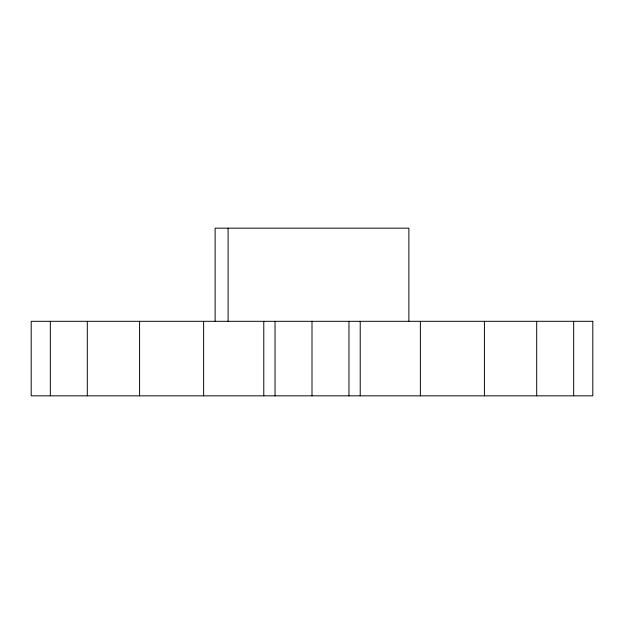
<?xml version="1.0" encoding="UTF-8"?>
<svg xmlns="http://www.w3.org/2000/svg" width="624" height="624" viewBox="0 0 624 624"><rect width="100%" height="100%" fill="white"/><g stroke="black" fill="none" stroke-linecap="round" stroke-linejoin="round"><path stroke-width="0.94" d="M573.667 321.313L573.667 395.834M536.695 321.313L536.695 395.834M484.419 321.313L484.419 395.834M420.381 321.313L420.381 395.834M408.876 321.313L408.876 228.166L215.124 228.166L215.124 321.313M360.22 321.313L360.22 395.834M348.964 321.313L348.964 395.834M312 321.313L312 395.834M275.036 321.313L275.036 395.834M263.78 321.313L263.78 395.834M228.103 228.166L228.103 321.313M203.619 321.313L203.619 395.834M139.581 321.313L139.581 395.834M87.305 321.313L87.305 395.834M50.333 321.313L50.333 395.834M592.8 321.313L31.2 321.313L31.2 395.834L592.8 395.834L592.8 321.313"/></g></svg>
